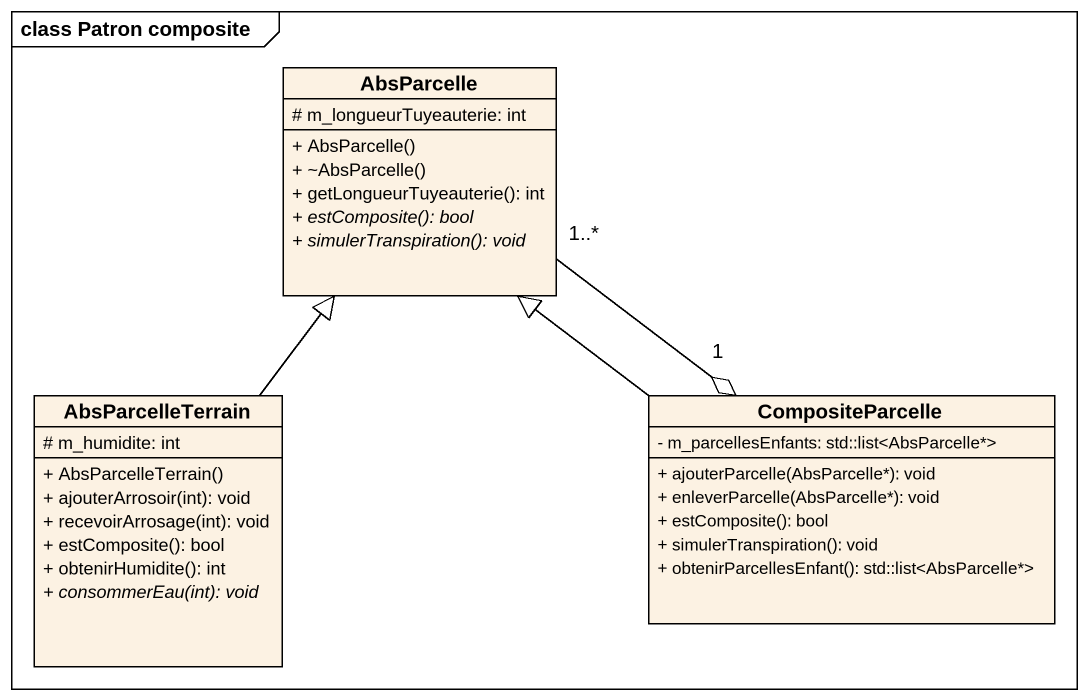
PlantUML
@startuml
mainframe class Patron composite
hide circle
hide empty members
skinparam classAttributeIconSize 0
class AbsParcelle {
  # m_longueurTuyeauterie: int
  + AbsParcelle()
  + ~AbsParcelle()
  + getLongueurTuyeauterie(): int
  {abstract} + estComposite(): bool
  {abstract} + simulerTranspiration(): void
}
class AbsParcelleTerrain {
  # m_humidite: int
  + AbsParcelleTerrain()
  + ajouterArrosoir(int): void
  + recevoirArrosage(int): void
  + estComposite(): bool
  + obtenirHumidite(): int
  {abstract} + consommerEau(int): void
}
class CompositeParcelle {
  - m_parcellesEnfants: std::list<AbsParcelle*>
  + ajouterParcelle(AbsParcelle*): void
  + enleverParcelle(AbsParcelle*): void
  + estComposite(): bool
  + simulerTranspiration(): void
  + obtenirParcellesEnfant(): std::list<AbsParcelle*>
}
AbsParcelle "1..*" --o "1" CompositeParcelle
AbsParcelleTerrain -up-|> AbsParcelle
CompositeParcelle -up-|> AbsParcelle
@enduml
